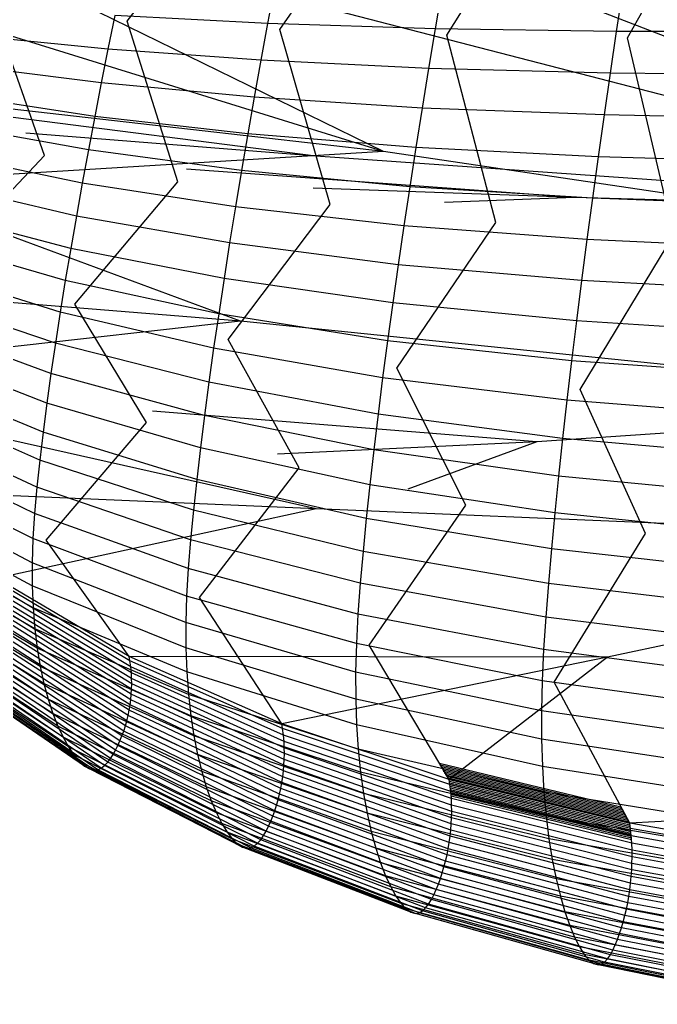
# Model space of a CAD drawing. Extents: x -439 to 439, y 0 to 263.
# Drawn here: x -384.5 to -285.5, y 20.8 to 173.6 of the extents above; entities that cross this region are included whole.
import ezdxf

# ---------------------------------------------------------------- set-up
doc = ezdxf.new("R2010")
doc.units = 0
doc.header["$MEASUREMENT"] = 0
doc.layers.add('default', color=7, linetype='Continuous')

msp = doc.modelspace()

# ---------------------------------------------------------------- linework, layer by layer
at = {"layer": 'default', "color": 30, "linetype": 'Continuous'}
for p, q in [((-328.019, 153.176, 335.311), (-426.403, 201.311, 226)), ((-328.019, 153.176, 335.311), (-428.396, 184.239, 228.416)), ((-328.019, 153.176, 335.311), (-430.664, 164.811, 231.165)), ((-328.019, 153.176, 335.311), (-432.777, 146.705, 233.728)), ((-35.42, 109.597, 634.857), (-328.019, 153.176, 335.311)), ((-350.187, 126.825, 220.263), (-415.619, 151.061, 186.929)), ((-350.187, 126.825, 220.263), (-404.218, 131.206, 168.495)), ((-350.187, 126.825, 220.263), (-390.288, 122.328, 150.141)), ((-221.536, 113.584, 353.941), (-350.187, 126.825, 220.263)), ((-221.536, 113.584, 353.941), (-304.191, 108.113, 187.405)), ((-304.191, 108.113, 187.405), (-363.833, 112.863, 125.513)), ((-304.191, 108.113, 187.405), (-344.455, 106.179, 109.815)), ((-304.191, 108.113, 187.405), (-324.23, 100.729, 93.72))]:
    msp.add_line(p, q, dxfattribs=at)
at = {"layer": 'default', "color": 3, "linetype": 'Continuous'}
for p, q in [((-290.142, 170.773, 57.526), (-277.79, 193.092, 76.737)), ((-367.794, 173.375, 113.986), (-354.196, 191.052, 127.016)), ((-344.089, 172.094, 93.982), (-330.625, 191.576, 109.35)), ((-318.16, 171.19, 75.08), (-305.064, 192.222, 92.462)), ((-214.066, 143.617, 352.443), (-341.105, 176.506, 220.627)), ((-380.621, 152.546, 145.861), (-388.49, 174.908, 135.433)), ((-214.066, 143.617, 352.443), (-294.217, 174.851, 187.53)), ((-359.932, 148.421, 126.513), (-367.794, 173.375, 113.986)), ((-336.305, 144.914, 108.328), (-344.089, 172.094, 93.982)), ((-310.571, 142.138, 91.007), (-318.16, 171.19, 75.08)), ((-282.978, 140.195, 74.839), (-290.142, 170.773, 57.526)), ((-338.498, 152.423, 214.475), (-398.42, 160.105, 166.509)), ((-338.498, 152.423, 214.475), (-383.538, 155.991, 148.633)), ((-396.497, 135.789, 133.62), (-380.621, 152.546, 145.861)), ((-214.066, 143.617, 352.443), (-338.498, 152.423, 214.475)), ((-298.355, 146.02, 186.655), (-358.573, 150.402, 125.639)), ((-375.893, 129.447, 110.967), (-359.932, 148.421, 126.513)), ((-298.355, 146.02, 186.655), (-338.919, 147.44, 110.171)), ((-298.355, 146.02, 186.655), (-318.52, 145.249, 94.347)), ((-214.066, 143.617, 352.443), (-298.355, 146.02, 186.655)), ((-352.108, 123.986, 90.014), (-336.305, 144.914, 108.328)), ((-325.944, 119.532, 70.307), (-310.571, 142.138, 91.007)), ((-297.478, 116.193, 51.976), (-282.978, 140.195, 74.839)), ((-364.774, 111.085, 126.279), (-375.893, 129.447, 110.967)), ((-341.099, 104.05, 107.675), (-352.108, 123.986, 90.014)), ((-315.219, 98.282, 90.003), (-325.944, 119.532, 70.307)), ((-287.357, 93.876, 73.474), (-297.478, 116.193, 51.976)), ((-380.368, 92.835, 111.05), (-364.774, 111.085, 126.279)), ((-356.539, 83.917, 89.738), (-341.099, 104.05, 107.675)), ((-330.238, 76.531, 69.732), (-315.219, 98.282, 90.003)), ((-301.523, 70.781, 51.087), (-287.357, 93.876, 73.474)), ((-367.478, 74.763, 128.344), (-380.368, 92.835, 111.05)), ((-343.777, 64.319, 109.712), (-356.539, 83.917, 89.738)), ((-317.807, 55.662, 92.027), (-330.238, 76.531, 69.732)), ((-289.793, 48.882, 75.442), (-301.523, 70.781, 51.087))]:
    msp.add_line(p, q, dxfattribs=at)
at = {"layer": 'default', "color": 7, "linetype": 'Continuous'}
for p, q in [((-344.934, 178.726, 91.902), (-345.99, 173.034, 91.288)), ((-318.985, 178.29, 72.788), (-320.011, 172.177, 72.061)), ((-290.922, 178.257, 55.053), (-291.888, 171.798, 54.217)), ((-369.714, 174.256, 111.667), (-370.768, 169.04, 111.204)), ((-345.99, 173.034, 91.288), (-369.714, 174.256, 111.667)), ((-345.99, 173.034, 91.288), (-347.033, 167.321, 90.694)), ((-320.011, 172.177, 72.061), (-345.99, 173.034, 91.288)), ((-320.011, 172.177, 72.061), (-321.024, 166.041, 71.357)), ((-291.888, 171.798, 54.217), (-320.011, 172.177, 72.061)), ((-291.888, 171.798, 54.217), (-292.843, 165.313, 53.407)), ((-261.857, 171.79, 38.092), (-291.888, 171.798, 54.217)), ((-370.768, 169.04, 111.204), (-391.447, 171.073, 133.255)), ((-370.768, 169.04, 111.204), (-371.801, 163.818, 110.765)), ((-347.033, 167.321, 90.694), (-370.768, 169.04, 111.204)), ((-347.033, 167.321, 90.694), (-348.056, 161.6, 90.129)), ((-321.024, 166.041, 71.357), (-347.033, 167.321, 90.694)), ((-371.801, 163.818, 110.765), (-392.468, 166.422, 132.975)), ((-321.024, 166.041, 71.357), (-322.017, 159.898, 70.685)), ((-292.843, 165.313, 53.407), (-321.024, 166.041, 71.357)), ((-292.843, 165.313, 53.407), (-293.779, 158.822, 52.633)), ((-262.729, 165.026, 37.184), (-292.843, 165.313, 53.407)), ((-371.801, 163.818, 110.765), (-372.814, 158.603, 110.347)), ((-348.056, 161.6, 90.129), (-371.801, 163.818, 110.765)), ((-372.814, 158.603, 110.347), (-393.47, 161.779, 132.712)), ((-348.056, 161.6, 90.129), (-349.059, 155.889, 89.589)), ((-322.017, 159.898, 70.685), (-348.056, 161.6, 90.129)), ((-322.017, 159.898, 70.685), (-322.99, 153.764, 70.041)), ((-293.779, 158.822, 52.633), (-322.017, 159.898, 70.685)), ((-372.814, 158.603, 110.347), (-373.798, 153.41, 109.96)), ((-349.059, 155.889, 89.589), (-372.814, 158.603, 110.347)), ((-293.779, 158.822, 52.633), (-294.697, 152.341, 51.889)), ((-263.584, 158.253, 36.314), (-293.779, 158.822, 52.633)), ((-373.798, 153.41, 109.96), (-394.443, 157.155, 132.474)), ((-349.059, 155.889, 89.589), (-350.033, 150.201, 89.085)), ((-322.99, 153.764, 70.041), (-349.059, 155.889, 89.589)), ((-373.798, 153.41, 109.96), (-374.749, 148.252, 109.605)), ((-350.033, 150.201, 89.085), (-373.798, 153.41, 109.96)), ((-322.99, 153.764, 70.041), (-323.936, 147.657, 69.437)), ((-294.697, 152.341, 51.889), (-322.99, 153.764, 70.041)), ((-374.749, 148.252, 109.605), (-395.384, 152.562, 132.261)), ((-294.697, 152.341, 51.889), (-295.588, 145.887, 51.189)), ((-264.423, 151.492, 35.476), (-294.697, 152.341, 51.889)), ((-350.033, 150.201, 89.085), (-350.975, 144.553, 88.619)), ((-323.936, 147.657, 69.437), (-350.033, 150.201, 89.085)), ((-374.749, 148.252, 109.605), (-375.667, 143.142, 109.281)), ((-350.975, 144.553, 88.619), (-374.749, 148.252, 109.605)), ((-375.667, 143.142, 109.281), (-396.291, 148.011, 132.072)), ((-323.936, 147.657, 69.437), (-324.85, 141.592, 68.876)), ((-295.588, 145.887, 51.189), (-323.936, 147.657, 69.437)), ((-295.588, 145.887, 51.189), (-296.45, 139.479, 50.537)), ((-265.237, 144.76, 34.687), (-295.588, 145.887, 51.189)), ((-350.975, 144.553, 88.619), (-351.884, 138.957, 88.189)), ((-324.85, 141.592, 68.876), (-350.975, 144.553, 88.619)), ((-376.547, 138.09, 108.993), (-397.161, 143.511, 131.911)), ((-375.667, 143.142, 109.281), (-376.547, 138.09, 108.993)), ((-351.884, 138.957, 88.189), (-375.667, 143.142, 109.281)), ((-324.85, 141.592, 68.876), (-325.733, 135.582, 68.357)), ((-296.45, 139.479, 50.537), (-324.85, 141.592, 68.876)), ((-377.384, 133.109, 108.744), (-397.987, 139.075, 131.78)), ((-296.45, 139.479, 50.537), (-297.281, 133.13, 49.931)), ((-266.024, 138.076, 33.949), (-296.45, 139.479, 50.537)), ((-376.547, 138.09, 108.993), (-377.384, 133.109, 108.744)), ((-352.755, 133.425, 87.801), (-376.547, 138.09, 108.993)), ((-351.884, 138.957, 88.189), (-352.755, 133.425, 87.801)), ((-325.733, 135.582, 68.357), (-351.884, 138.957, 88.189)), ((-378.173, 128.208, 108.537), (-398.767, 134.709, 131.682)), ((-325.733, 135.582, 68.357), (-326.578, 129.643, 67.885)), ((-297.281, 133.13, 49.931), (-325.733, 135.582, 68.357)), ((-377.384, 133.109, 108.744), (-378.173, 128.208, 108.537)), ((-353.584, 127.971, 87.461), (-377.384, 133.109, 108.744)), ((-352.755, 133.425, 87.801), (-353.584, 127.971, 87.461)), ((-326.578, 129.643, 67.885), (-352.755, 133.425, 87.801)), ((-297.281, 133.13, 49.931), (-298.078, 126.855, 49.377)), ((-266.784, 131.453, 33.261), (-297.281, 133.13, 49.931)), ((-378.916, 123.398, 108.371), (-399.5, 130.424, 131.617)), ((-326.578, 129.643, 67.885), (-327.382, 123.788, 67.466)), ((-298.078, 126.855, 49.377), (-326.578, 129.643, 67.885)), ((-378.173, 128.208, 108.537), (-378.916, 123.398, 108.371)), ((-354.366, 122.605, 87.169), (-378.173, 128.208, 108.537)), ((-353.584, 127.971, 87.461), (-354.366, 122.605, 87.169)), ((-327.382, 123.788, 67.466), (-353.584, 127.971, 87.461)), ((-298.078, 126.855, 49.377), (-298.835, 120.669, 48.882)), ((-267.512, 124.908, 32.63), (-298.078, 126.855, 49.377)), ((-379.608, 118.691, 108.248), (-400.183, 126.23, 131.583)), ((-327.382, 123.788, 67.466), (-328.141, 118.027, 67.104)), ((-298.835, 120.669, 48.882), (-327.382, 123.788, 67.466)), ((-378.916, 123.398, 108.371), (-379.608, 118.691, 108.248)), ((-355.101, 117.339, 86.927), (-378.916, 123.398, 108.371)), ((-354.366, 122.605, 87.169), (-355.101, 117.339, 86.927)), ((-328.141, 118.027, 67.104), (-354.366, 122.605, 87.169)), ((-380.243, 114.094, 108.175), (-400.809, 122.134, 131.589)), ((-298.835, 120.669, 48.882), (-299.55, 114.584, 48.45)), ((-268.204, 118.456, 32.063), (-298.835, 120.669, 48.882)), ((-380.825, 109.615, 108.146), (-401.382, 118.143, 131.629)), ((-379.608, 118.691, 108.248), (-380.243, 114.094, 108.175)), ((-355.786, 112.186, 86.735), (-379.608, 118.691, 108.248)), ((-328.141, 118.027, 67.104), (-328.854, 112.374, 66.797)), ((-299.55, 114.584, 48.45), (-328.141, 118.027, 67.104)), ((-355.101, 117.339, 86.927), (-355.786, 112.186, 86.735)), ((-328.854, 112.374, 66.797), (-355.101, 117.339, 86.927)), ((-381.345, 105.268, 108.169), (-401.894, 114.268, 131.708)), ((-380.243, 114.094, 108.175), (-380.825, 109.615, 108.146)), ((-356.415, 107.154, 86.603), (-380.243, 114.094, 108.175)), ((-299.55, 114.584, 48.45), (-300.222, 108.612, 48.079)), ((-268.857, 112.109, 31.563), (-299.55, 114.584, 48.45)), ((-355.786, 112.186, 86.735), (-356.415, 107.154, 86.603)), ((-329.519, 106.843, 66.548), (-355.786, 112.186, 86.735)), ((-328.854, 112.374, 66.797), (-329.519, 106.843, 66.548)), ((-300.222, 108.612, 48.079), (-328.854, 112.374, 66.797)), ((-381.802, 101.057, 108.244), (-402.343, 110.515, 131.828)), ((-380.825, 109.615, 108.146), (-381.345, 105.268, 108.169)), ((-356.991, 102.252, 86.524), (-380.825, 109.615, 108.146)), ((-300.222, 108.612, 48.079), (-300.849, 102.77, 47.772)), ((-269.471, 105.881, 31.131), (-300.222, 108.612, 48.079)), ((-356.415, 107.154, 86.603), (-356.991, 102.252, 86.524)), ((-330.129, 101.441, 66.366), (-356.415, 107.154, 86.603)), ((-382.172, 96.99, 108.399), (-402.706, 106.889, 132.009)), ((-329.519, 106.843, 66.548), (-330.129, 101.441, 66.366)), ((-300.849, 102.77, 47.772), (-329.519, 106.843, 66.548)), ((-381.345, 105.268, 108.169), (-381.802, 101.057, 108.244)), ((-357.506, 97.495, 86.506), (-381.345, 105.268, 108.169)), ((-382.425, 93.076, 108.665), (-402.953, 103.398, 132.279)), ((-300.849, 102.77, 47.772), (-301.423, 97.065, 47.541)), ((-270.044, 99.787, 30.768), (-300.849, 102.77, 47.772)), ((-381.802, 101.057, 108.244), (-382.172, 96.99, 108.399)), ((-357.958, 92.887, 86.551), (-381.802, 101.057, 108.244)), ((-356.991, 102.252, 86.524), (-357.506, 97.495, 86.506)), ((-330.687, 96.181, 66.245), (-356.991, 102.252, 86.524)), ((-330.129, 101.441, 66.366), (-330.687, 96.181, 66.245)), ((-301.423, 97.065, 47.541), (-330.129, 101.441, 66.366)), ((-382.542, 89.32, 109.064), (-403.064, 100.047, 132.652)), ((-382.529, 85.733, 109.588), (-403.046, 96.844, 133.124)), ((-382.172, 96.99, 108.399), (-382.425, 93.076, 108.665)), ((-358.325, 88.438, 86.69), (-382.172, 96.99, 108.399)), ((-357.506, 97.495, 86.506), (-357.958, 92.887, 86.551)), ((-331.186, 91.075, 66.193), (-357.506, 97.495, 86.506)), ((-301.423, 97.065, 47.541), (-301.949, 91.509, 47.376)), ((-270.569, 93.838, 30.488), (-301.423, 97.065, 47.541)), ((-330.687, 96.181, 66.245), (-331.186, 91.075, 66.193)), ((-301.949, 91.509, 47.376), (-330.687, 96.181, 66.245)), ((-382.388, 82.319, 110.234), (-402.901, 93.796, 133.692)), ((-382.425, 93.076, 108.665), (-382.542, 89.32, 109.064)), ((-358.575, 84.157, 86.961), (-382.425, 93.076, 108.665)), ((-357.958, 92.887, 86.551), (-358.325, 88.438, 86.69)), ((-331.624, 86.131, 66.214), (-357.958, 92.887, 86.551)), ((-382.127, 79.087, 110.992), (-402.636, 90.908, 134.346)), ((-331.186, 91.075, 66.193), (-331.624, 86.131, 66.214)), ((-302.42, 86.117, 47.289), (-331.186, 91.075, 66.193)), ((-301.949, 91.509, 47.376), (-302.42, 86.117, 47.289)), ((-271.049, 88.044, 30.28), (-301.949, 91.509, 47.376)), ((-382.542, 89.32, 109.064), (-382.529, 85.733, 109.588)), ((-358.692, 80.05, 87.387), (-382.542, 89.32, 109.064)), ((-381.75, 76.046, 111.853), (-402.256, 88.189, 135.082)), ((-358.325, 88.438, 86.69), (-358.575, 84.157, 86.961)), ((-331.979, 81.357, 66.34), (-358.325, 88.438, 86.69)), ((-381.272, 73.203, 112.804), (-401.775, 85.647, 135.887)), ((-382.529, 85.733, 109.588), (-382.388, 82.319, 110.234)), ((-358.679, 76.129, 87.961), (-382.529, 85.733, 109.588)), ((-331.624, 86.131, 66.214), (-331.979, 81.357, 66.34)), ((-302.832, 80.896, 47.281), (-331.624, 86.131, 66.214)), ((-302.42, 86.117, 47.289), (-302.832, 80.896, 47.281)), ((-271.479, 82.422, 30.156), (-302.42, 86.117, 47.289)), ((-358.575, 84.157, 86.961), (-358.692, 80.05, 87.387)), ((-332.221, 76.766, 66.615), (-358.575, 84.157, 86.961)), ((-380.699, 70.567, 113.832), (-401.201, 83.288, 136.751)), ((-380.047, 68.144, 114.921), (-400.548, 81.117, 137.661)), ((-382.388, 82.319, 110.234), (-382.127, 79.087, 110.992)), ((-358.539, 72.4, 88.68), (-382.388, 82.319, 110.234)), ((-331.979, 81.357, 66.34), (-332.221, 76.766, 66.615)), ((-303.166, 75.856, 47.391), (-331.979, 81.357, 66.34)), ((-358.692, 80.05, 87.387), (-358.679, 76.129, 87.961)), ((-332.332, 72.362, 67.067), (-358.692, 80.05, 87.387)), ((-302.832, 80.896, 47.281), (-303.166, 75.856, 47.391)), ((-271.856, 76.978, 30.12), (-302.832, 80.896, 47.281)), ((-379.328, 65.941, 116.056), (-399.828, 79.143, 138.605)), ((-382.127, 79.087, 110.992), (-381.75, 76.046, 111.853)), ((-358.28, 68.87, 89.53), (-382.127, 79.087, 110.992)), ((-378.553, 63.966, 117.221), (-399.054, 77.371, 139.57)), ((-332.221, 76.766, 66.615), (-332.332, 72.362, 67.067)), ((-303.394, 71.009, 47.666), (-332.221, 76.766, 66.615)), ((-377.741, 62.228, 118.395), (-398.243, 75.811, 140.54)), ((-381.75, 76.046, 111.853), (-381.272, 73.203, 112.804)), ((-357.908, 65.551, 90.503), (-381.75, 76.046, 111.853)), ((-358.679, 76.129, 87.961), (-358.539, 72.4, 88.68)), ((-332.318, 68.159, 67.686), (-358.679, 76.129, 87.961)), ((-303.166, 75.856, 47.391), (-303.394, 71.009, 47.666)), ((-272.161, 71.723, 30.211), (-303.166, 75.856, 47.391)), ((-376.909, 60.732, 119.559), (-397.411, 74.466, 141.497)), ((-369.576, 60.244, 128.007), (-390.105, 73.949, 148.3)), ((-376.066, 59.485, 120.699), (-396.57, 73.343, 142.431)), ((-375.243, 58.495, 121.78), (-395.748, 72.451, 143.315)), ((-371.283, 57.847, 126.397), (-391.802, 71.828, 147.039)), ((-370.803, 58.35, 126.875), (-391.324, 72.272, 147.416)), ((-370.36, 58.93, 127.298), (-390.884, 72.785, 147.748)), ((-369.952, 59.567, 127.673), (-390.479, 73.348, 148.042)), ((-381.272, 73.203, 112.804), (-380.699, 70.567, 113.832)), ((-357.434, 62.45, 91.582), (-381.272, 73.203, 112.804)), ((-358.539, 72.4, 88.68), (-358.28, 68.87, 89.53)), ((-332.18, 64.163, 68.468), (-358.539, 72.4, 88.68)), ((-332.332, 72.362, 67.067), (-332.318, 68.159, 67.686)), ((-303.498, 66.362, 48.136), (-332.332, 72.362, 67.067)), ((-374.416, 57.769, 122.828), (-394.923, 71.793, 144.168)), ((-373.654, 57.315, 123.763), (-394.164, 71.379, 144.927)), ((-372.905, 57.134, 124.645), (-393.417, 71.21, 145.639)), ((-372.347, 57.202, 125.272), (-392.862, 71.264, 146.143)), ((-371.8, 57.452, 125.862), (-392.317, 71.481, 146.614)), ((-380.699, 70.567, 113.832), (-380.047, 68.144, 114.921)), ((-356.867, 59.576, 92.754), (-380.699, 70.567, 113.832)), ((-303.394, 71.009, 47.666), (-303.498, 66.362, 48.136)), ((-272.369, 66.671, 30.481), (-303.394, 71.009, 47.666)), ((-358.28, 68.87, 89.53), (-357.908, 65.551, 90.503)), ((-331.926, 60.382, 69.398), (-358.28, 68.87, 89.53)), ((-380.047, 68.144, 114.921), (-379.328, 65.941, 116.056)), ((-356.222, 56.935, 93.998), (-380.047, 68.144, 114.921)), ((-332.318, 68.159, 67.686), (-332.18, 64.163, 68.468)), ((-303.484, 61.927, 48.79), (-332.318, 68.159, 67.686)), ((-379.328, 65.941, 116.056), (-378.553, 63.966, 117.221)), ((-355.509, 54.536, 95.298), (-379.328, 65.941, 116.056)), ((-303.498, 66.362, 48.136), (-303.484, 61.927, 48.79)), ((-272.465, 61.828, 30.962), (-303.498, 66.362, 48.136)), ((-357.908, 65.551, 90.503), (-357.434, 62.45, 91.582)), ((-331.562, 56.828, 70.469), (-357.908, 65.551, 90.503)), ((-378.553, 63.966, 117.221), (-377.741, 62.228, 118.395)), ((-354.743, 52.387, 96.636), (-378.553, 63.966, 117.221)), ((-332.18, 64.163, 68.468), (-331.926, 60.382, 69.398)), ((-303.353, 57.712, 49.625), (-332.18, 64.163, 68.468)), ((-377.741, 62.228, 118.395), (-376.909, 60.732, 119.559)), ((-353.939, 50.496, 97.988), (-377.741, 62.228, 118.395)), ((-357.434, 62.45, 91.582), (-356.867, 59.576, 92.754)), ((-331.1, 53.509, 71.66), (-357.434, 62.45, 91.582)), ((-303.484, 61.927, 48.79), (-303.353, 57.712, 49.625)), ((-272.452, 57.207, 31.643), (-303.484, 61.927, 48.79)), ((-376.909, 60.732, 119.559), (-376.066, 59.485, 120.699)), ((-353.115, 48.871, 99.328), (-376.909, 60.732, 119.559)), ((-369.952, 59.567, 127.673), (-369.576, 60.244, 128.007)), ((-369.576, 60.244, 128.007), (-369.228, 60.955, 128.305)), ((-345.855, 48.426, 109.171), (-369.576, 60.244, 128.007)), ((-331.926, 60.382, 69.398), (-331.562, 56.828, 70.469)), ((-303.114, 53.726, 50.624), (-331.926, 60.382, 69.398)), ((-376.066, 59.485, 120.699), (-375.243, 58.495, 121.78)), ((-352.28, 47.518, 100.645), (-376.066, 59.485, 120.699)), ((-375.243, 58.495, 121.78), (-374.416, 57.769, 122.828)), ((-351.465, 46.446, 101.895), (-375.243, 58.495, 121.78)), ((-371.283, 57.847, 126.397), (-370.803, 58.35, 126.875)), ((-370.803, 58.35, 126.875), (-370.36, 58.93, 127.298)), ((-347.069, 46.341, 107.831), (-370.803, 58.35, 126.875)), ((-370.36, 58.93, 127.298), (-369.952, 59.567, 127.673)), ((-346.631, 46.98, 108.331), (-370.36, 58.93, 127.298)), ((-346.227, 47.681, 108.775), (-369.952, 59.567, 127.673)), ((-356.867, 59.576, 92.754), (-356.222, 56.935, 93.998)), ((-330.547, 50.434, 72.957), (-356.867, 59.576, 92.754)), ((-374.416, 57.769, 122.828), (-373.654, 57.315, 123.763)), ((-350.646, 45.662, 103.109), (-374.416, 57.769, 122.828)), ((-373.654, 57.315, 123.763), (-372.905, 57.134, 124.645)), ((-349.892, 45.175, 104.194), (-373.654, 57.315, 123.763)), ((-372.905, 57.134, 124.645), (-372.347, 57.202, 125.272)), ((-349.15, 44.987, 105.22), (-372.905, 57.134, 124.645)), ((-372.347, 57.202, 125.272), (-371.8, 57.452, 125.862)), ((-348.598, 45.068, 105.952), (-372.347, 57.202, 125.272)), ((-371.8, 57.452, 125.862), (-371.283, 57.847, 126.397)), ((-348.057, 45.348, 106.642), (-371.8, 57.452, 125.862)), ((-347.544, 45.786, 107.27), (-371.283, 57.847, 126.397)), ((-356.222, 56.935, 93.998), (-355.509, 54.536, 95.298)), ((-329.917, 47.61, 74.336), (-356.222, 56.935, 93.998)), ((-331.562, 56.828, 70.469), (-331.1, 53.509, 71.66)), ((-302.77, 49.979, 51.778), (-331.562, 56.828, 70.469)), ((-303.353, 57.712, 49.625), (-303.114, 53.726, 50.624)), ((-272.333, 52.816, 32.52), (-303.353, 57.712, 49.625)), ((-355.509, 54.536, 95.298), (-354.743, 52.387, 96.636)), ((-329.223, 45.046, 75.78), (-355.509, 54.536, 95.298)), ((-331.1, 53.509, 71.66), (-330.547, 50.434, 72.957)), ((-302.333, 46.482, 53.066), (-331.1, 53.509, 71.66)), ((-303.114, 53.726, 50.624), (-302.77, 49.979, 51.778)), ((-272.114, 48.664, 33.575), (-303.114, 53.726, 50.624)), ((-354.743, 52.387, 96.636), (-353.939, 50.496, 97.988)), ((-328.476, 42.751, 77.268), (-354.743, 52.387, 96.636)), ((-353.939, 50.496, 97.988), (-353.115, 48.871, 99.328)), ((-327.692, 40.733, 78.773), (-353.939, 50.496, 97.988)), ((-330.547, 50.434, 72.957), (-329.917, 47.61, 74.336)), ((-301.81, 43.243, 54.471), (-330.547, 50.434, 72.957)), ((-345.855, 48.426, 109.171), (-345.509, 49.207, 109.525)), ((-302.77, 49.979, 51.778), (-302.333, 46.482, 53.066)), ((-271.8, 44.764, 34.799), (-302.77, 49.979, 51.778)), ((-353.115, 48.871, 99.328), (-352.28, 47.518, 100.645)), ((-326.889, 39, 80.268), (-353.115, 48.871, 99.328)), ((-352.28, 47.518, 100.645), (-351.465, 46.446, 101.895)), ((-326.077, 37.559, 81.736), (-352.28, 47.518, 100.645)), ((-346.631, 46.98, 108.331), (-346.227, 47.681, 108.775)), ((-346.227, 47.681, 108.775), (-345.855, 48.426, 109.171)), ((-320.185, 37.799, 90.866), (-346.227, 47.681, 108.775)), ((-319.823, 38.602, 91.315), (-345.855, 48.426, 109.171)), ((-329.917, 47.61, 74.336), (-329.223, 45.046, 75.78)), ((-301.216, 40.269, 55.969), (-329.917, 47.61, 74.336)), ((-351.465, 46.446, 101.895), (-350.646, 45.662, 103.109)), ((-325.283, 36.419, 83.133), (-351.465, 46.446, 101.895)), ((-347.544, 45.786, 107.27), (-347.069, 46.341, 107.831)), ((-347.069, 46.341, 107.831), (-346.631, 46.98, 108.331)), ((-321.004, 36.354, 89.797), (-347.069, 46.341, 107.831)), ((-320.577, 37.044, 90.362), (-346.631, 46.98, 108.331)), ((-302.333, 46.482, 53.066), (-301.81, 43.243, 54.471)), ((-271.401, 41.123, 36.168), (-302.333, 46.482, 53.066)), ((-350.646, 45.662, 103.109), (-349.892, 45.175, 104.194)), ((-324.485, 35.587, 84.491), (-350.646, 45.662, 103.109)), ((-349.892, 45.175, 104.194), (-349.15, 44.987, 105.22)), ((-323.751, 35.073, 85.706), (-349.892, 45.175, 104.194)), ((-349.15, 44.987, 105.22), (-348.598, 45.068, 105.952)), ((-323.029, 34.879, 86.857), (-349.15, 44.987, 105.22)), ((-348.598, 45.068, 105.952), (-348.057, 45.348, 106.642)), ((-322.492, 34.972, 87.679), (-348.598, 45.068, 105.952)), ((-348.057, 45.348, 106.642), (-347.544, 45.786, 107.27)), ((-321.965, 35.278, 88.455), (-348.057, 45.348, 106.642)), ((-321.466, 35.754, 89.163), (-347.544, 45.786, 107.27)), ((-329.223, 45.046, 75.78), (-328.476, 42.751, 77.268)), ((-300.561, 37.571, 57.539), (-329.223, 45.046, 75.78)), ((-301.81, 43.243, 54.471), (-301.216, 40.269, 55.969)), ((-270.924, 37.753, 37.666), (-301.81, 43.243, 54.471)), ((-328.476, 42.751, 77.268), (-327.692, 40.733, 78.773)), ((-299.856, 35.156, 59.159), (-328.476, 42.751, 77.268)), ((-327.692, 40.733, 78.773), (-326.889, 39, 80.268)), ((-299.116, 33.035, 60.799), (-327.692, 40.733, 78.773)), ((-301.216, 40.269, 55.969), (-300.561, 37.571, 57.539)), ((-270.382, 34.66, 39.264), (-301.216, 40.269, 55.969)), ((-326.889, 39, 80.268), (-326.077, 37.559, 81.736)), ((-298.359, 31.214, 62.43), (-326.889, 39, 80.268)), ((-320.185, 37.799, 90.866), (-319.823, 38.602, 91.315)), ((-319.823, 38.602, 91.315), (-319.487, 39.443, 91.718)), ((-291.692, 30.862, 74.557), (-319.823, 38.602, 91.315)), ((-326.077, 37.559, 81.736), (-325.283, 36.419, 83.133)), ((-297.592, 29.702, 64.034), (-326.077, 37.559, 81.736)), ((-321.004, 36.354, 89.797), (-320.577, 37.044, 90.362)), ((-320.577, 37.044, 90.362), (-320.185, 37.799, 90.866)), ((-292.403, 29.212, 73.502), (-320.577, 37.044, 90.362)), ((-292.033, 30.012, 74.059), (-320.185, 37.799, 90.866)), ((-300.561, 37.571, 57.539), (-299.856, 35.156, 59.159)), ((-269.783, 31.853, 40.943), (-300.561, 37.571, 57.539)), ((-325.283, 36.419, 83.133), (-324.485, 35.587, 84.491)), ((-296.842, 28.506, 65.56), (-325.283, 36.419, 83.133)), ((-324.485, 35.587, 84.491), (-323.751, 35.073, 85.706)), ((-296.09, 27.637, 67.046), (-324.485, 35.587, 84.491)), ((-322.492, 34.972, 87.679), (-321.965, 35.278, 88.455)), ((-321.965, 35.278, 88.455), (-321.466, 35.754, 89.163)), ((-293.712, 27.335, 71.397), (-321.965, 35.278, 88.455)), ((-321.466, 35.754, 89.163), (-321.004, 36.354, 89.797)), ((-293.241, 27.841, 72.178), (-321.466, 35.754, 89.163)), ((-292.805, 28.479, 72.877), (-321.004, 36.354, 89.797)), ((-299.856, 35.156, 59.159), (-299.116, 33.035, 60.799)), ((-269.139, 29.344, 42.676), (-299.856, 35.156, 59.159)), ((-323.751, 35.073, 85.706), (-323.029, 34.879, 86.857)), ((-295.397, 27.102, 68.377), (-323.751, 35.073, 85.706)), ((-323.029, 34.879, 86.857), (-322.492, 34.972, 87.679)), ((-294.716, 26.904, 69.64), (-323.029, 34.879, 86.857)), ((-294.209, 27.007, 70.543), (-322.492, 34.972, 87.679)), ((-299.116, 33.035, 60.799), (-298.359, 31.214, 62.43)), ((-268.464, 27.14, 44.432), (-299.116, 33.035, 60.799)), ((-298.359, 31.214, 62.43), (-297.592, 29.702, 64.034)), ((-267.772, 25.249, 46.18), (-298.359, 31.214, 62.43)), ((-292.033, 30.012, 74.059), (-291.692, 30.862, 74.557)), ((-291.692, 30.862, 74.557), (-291.375, 31.754, 75.004)), ((-261.683, 24.94, 59.252), (-291.692, 30.862, 74.557)), ((-297.592, 29.702, 64.034), (-296.842, 28.506, 65.56)), ((-267.072, 23.68, 47.901), (-297.592, 29.702, 64.034)), ((-292.805, 28.479, 72.877), (-292.403, 29.212, 73.502)), ((-292.403, 29.212, 73.502), (-292.033, 30.012, 74.059)), ((-262.333, 23.214, 58.106), (-292.403, 29.212, 73.502)), ((-261.995, 24.051, 58.711), (-292.033, 30.012, 74.059)), ((-296.842, 28.506, 65.56), (-296.09, 27.637, 67.046)), ((-266.388, 22.441, 49.54), (-296.842, 28.506, 65.56)), ((-296.09, 27.637, 67.046), (-295.397, 27.102, 68.377)), ((-265.701, 21.541, 51.138), (-296.09, 27.637, 67.046)), ((-293.712, 27.335, 71.397), (-293.241, 27.841, 72.178)), ((-293.241, 27.841, 72.178), (-292.805, 28.479, 72.877)), ((-263.099, 21.779, 56.671), (-293.241, 27.841, 72.178)), ((-262.7, 22.447, 57.429), (-292.805, 28.479, 72.877)), ((-295.397, 27.102, 68.377), (-294.716, 26.904, 69.64)), ((-265.068, 20.989, 52.569), (-295.397, 27.102, 68.377)), ((-294.716, 26.904, 69.64), (-294.209, 27.007, 70.543)), ((-264.445, 20.789, 53.93), (-294.716, 26.904, 69.64)), ((-294.209, 27.007, 70.543), (-293.712, 27.335, 71.397)), ((-263.983, 20.901, 54.904), (-294.209, 27.007, 70.543)), ((-263.528, 21.247, 55.827), (-293.712, 27.335, 71.397))]:
    msp.add_line(p, q, dxfattribs=at)
at = {"layer": 'default', "color": 1, "linetype": 'Continuous'}
for p, q in [((-338.44, 97.718, 236.607), (-418.249, 115.637, 190.419)), ((-338.44, 97.718, 236.607), (-405.347, 100.552, 168.994)), ((-338.44, 97.718, 236.607), (-388.035, 86.885, 148.368)), ((-210.301, 92.237, 371.315), (-338.44, 97.718, 236.607)), ((-210.301, 92.237, 371.315), (-293.259, 74.671, 205.769)), ((-367.478, 74.763, 128.344), (-388.035, 86.885, 148.368)), ((-367.357, 74.095, 128.577), (-387.914, 86.287, 148.565)), ((-367.228, 73.166, 128.857), (-387.783, 85.457, 148.803)), ((-367.14, 72.24, 129.088), (-387.695, 84.629, 149.002)), ((-367.095, 71.37, 129.263), (-387.649, 83.852, 149.155)), ((-367.084, 70.529, 129.395), (-387.637, 83.101, 149.273)), ((-367.151, 68.913, 129.548), (-387.701, 81.66, 149.419)), ((-367.104, 69.692, 129.491), (-387.655, 82.354, 149.362)), ((-367.338, 67.25, 129.57), (-387.885, 80.177, 149.46)), ((-367.23, 68.071, 129.577), (-387.779, 80.909, 149.454)), ((-367.841, 64.803, 129.343), (-388.382, 77.999, 149.312)), ((-367.647, 65.597, 129.452), (-388.19, 78.705, 149.388)), ((-367.476, 66.428, 129.529), (-388.021, 79.445, 149.438)), ((-368.326, 63.207, 129.015), (-388.864, 76.58, 149.07)), ((-368.066, 63.988, 129.201), (-388.606, 77.274, 149.209)), ((-368.906, 61.687, 128.569), (-389.439, 75.229, 148.732)), ((-368.606, 62.439, 128.805), (-389.141, 75.897, 148.911)), ((-369.228, 60.955, 128.305), (-389.759, 74.579, 148.53)), ((-367.357, 74.095, 128.577), (-367.478, 74.763, 128.344)), ((-343.777, 64.319, 109.712), (-367.478, 74.763, 128.344)), ((-293.259, 74.671, 205.769), (-367.478, 74.763, 128.344)), ((-367.228, 73.166, 128.857), (-367.357, 74.095, 128.577)), ((-343.657, 63.591, 109.976), (-367.357, 74.095, 128.577)), ((-293.259, 74.671, 205.769), (-343.777, 64.319, 109.712)), ((-293.259, 74.671, 205.769), (-317.807, 55.662, 92.027)), ((-367.14, 72.24, 129.088), (-367.228, 73.166, 128.857)), ((-343.529, 62.577, 110.293), (-367.228, 73.166, 128.857)), ((-367.095, 71.37, 129.263), (-367.14, 72.24, 129.088)), ((-343.443, 61.566, 110.553), (-367.14, 72.24, 129.088)), ((-367.104, 69.692, 129.491), (-367.084, 70.529, 129.395)), ((-367.084, 70.529, 129.395), (-367.095, 71.37, 129.263)), ((-343.398, 60.615, 110.748), (-367.095, 71.37, 129.263)), ((-343.387, 59.696, 110.894), (-367.084, 70.529, 129.395)), ((-367.23, 68.071, 129.577), (-367.151, 68.913, 129.548)), ((-367.151, 68.913, 129.548), (-367.104, 69.692, 129.491)), ((-343.453, 57.93, 111.056), (-367.151, 68.913, 129.548)), ((-343.407, 58.781, 110.997), (-367.104, 69.692, 129.491)), ((-367.476, 66.428, 129.529), (-367.338, 67.25, 129.57)), ((-367.338, 67.25, 129.57), (-367.23, 68.071, 129.577)), ((-343.639, 56.109, 111.064), (-367.338, 67.25, 129.57)), ((-343.532, 57.008, 111.081), (-367.23, 68.071, 129.577)), ((-367.647, 65.597, 129.452), (-367.476, 66.428, 129.529)), ((-343.775, 55.21, 111.008), (-367.476, 66.428, 129.529)), ((-368.066, 63.988, 129.201), (-367.841, 64.803, 129.343)), ((-367.841, 64.803, 129.343), (-367.647, 65.597, 129.452)), ((-344.136, 53.429, 110.775), (-367.841, 64.803, 129.343)), ((-343.944, 54.299, 110.909), (-367.647, 65.597, 129.452)), ((-343.657, 63.591, 109.976), (-343.777, 64.319, 109.712)), ((-317.807, 55.662, 92.027), (-343.777, 64.319, 109.712)), ((-368.606, 62.439, 128.805), (-368.326, 63.207, 129.015)), ((-368.326, 63.207, 129.015), (-368.066, 63.988, 129.201)), ((-344.617, 51.679, 110.376), (-368.326, 63.207, 129.015)), ((-344.359, 52.536, 110.601), (-368.066, 63.988, 129.201)), ((-343.529, 62.577, 110.293), (-343.657, 63.591, 109.976)), ((-317.691, 54.882, 92.319), (-343.657, 63.591, 109.976)), ((-369.228, 60.955, 128.305), (-368.906, 61.687, 128.569)), ((-368.906, 61.687, 128.569), (-368.606, 62.439, 128.805)), ((-345.191, 50.01, 109.84), (-368.906, 61.687, 128.569)), ((-344.894, 50.836, 110.123), (-368.606, 62.439, 128.805)), ((-343.443, 61.566, 110.553), (-343.529, 62.577, 110.293)), ((-317.565, 53.797, 92.668), (-343.529, 62.577, 110.293)), ((-343.398, 60.615, 110.748), (-343.443, 61.566, 110.553)), ((-317.481, 52.714, 92.953), (-343.443, 61.566, 110.553)), ((-345.509, 49.207, 109.525), (-369.228, 60.955, 128.305)), ((-343.407, 58.781, 110.997), (-343.387, 59.696, 110.894)), ((-343.387, 59.696, 110.894), (-343.398, 60.615, 110.748)), ((-317.437, 51.695, 93.167), (-343.398, 60.615, 110.748)), ((-317.426, 50.71, 93.324), (-343.387, 59.696, 110.894)), ((-343.453, 57.93, 111.056), (-343.407, 58.781, 110.997)), ((-317.445, 49.729, 93.433), (-343.407, 58.781, 110.997)), ((-343.639, 56.109, 111.064), (-343.532, 57.008, 111.081)), ((-343.532, 57.008, 111.081), (-343.453, 57.93, 111.056)), ((-317.565, 47.828, 93.516), (-343.532, 57.008, 111.081)), ((-317.489, 48.816, 93.494), (-343.453, 57.93, 111.056)), ((-343.944, 54.299, 110.909), (-343.775, 55.21, 111.008)), ((-343.775, 55.21, 111.008), (-343.639, 56.109, 111.064)), ((-317.802, 45.897, 93.423), (-343.775, 55.21, 111.008)), ((-317.669, 46.863, 93.492), (-343.639, 56.109, 111.064)), ((-317.691, 54.882, 92.319), (-317.807, 55.662, 92.027)), ((-289.793, 48.882, 75.442), (-317.807, 55.662, 92.027)), ((-344.136, 53.429, 110.775), (-343.944, 54.299, 110.909)), ((-317.966, 44.919, 93.306), (-343.944, 54.299, 110.909)), ((-317.565, 53.797, 92.668), (-317.691, 54.882, 92.319)), ((-289.683, 48.061, 75.757), (-317.691, 54.882, 92.319)), ((-317.481, 52.714, 92.953), (-317.565, 53.797, 92.668)), ((-289.564, 46.917, 76.134), (-317.565, 53.797, 92.668)), ((-344.617, 51.679, 110.376), (-344.359, 52.536, 110.601)), ((-344.359, 52.536, 110.601), (-344.136, 53.429, 110.775)), ((-318.369, 43.024, 92.948), (-344.359, 52.536, 110.601)), ((-318.152, 43.984, 93.149), (-344.136, 53.429, 110.775)), ((-317.437, 51.695, 93.167), (-317.481, 52.714, 92.953)), ((-289.484, 45.775, 76.441), (-317.481, 52.714, 92.953)), ((-216.697, 52.955, 149.502), (-289.793, 48.882, 75.442)), ((-345.191, 50.01, 109.84), (-344.894, 50.836, 110.123)), ((-344.894, 50.836, 110.123), (-344.617, 51.679, 110.376)), ((-318.888, 41.196, 92.4), (-344.894, 50.836, 110.123)), ((-318.62, 42.103, 92.689), (-344.617, 51.679, 110.376)), ((-317.445, 49.729, 93.433), (-317.426, 50.71, 93.324)), ((-317.426, 50.71, 93.324), (-317.437, 51.695, 93.167)), ((-289.443, 44.701, 76.668), (-317.437, 51.695, 93.167)), ((-289.432, 43.662, 76.835), (-317.426, 50.71, 93.324)), ((-345.509, 49.207, 109.525), (-345.191, 50.01, 109.84)), ((-319.487, 39.443, 91.718), (-345.509, 49.207, 109.525)), ((-319.177, 40.308, 92.077), (-345.191, 50.01, 109.84)), ((-317.489, 48.816, 93.494), (-317.445, 49.729, 93.433)), ((-289.45, 42.627, 76.95), (-317.445, 49.729, 93.433)), ((-317.669, 46.863, 93.492), (-317.565, 47.828, 93.516)), ((-317.565, 47.828, 93.516), (-317.489, 48.816, 93.494)), ((-289.563, 40.619, 77.029), (-317.565, 47.828, 93.516)), ((-289.492, 41.662, 77.01), (-317.489, 48.816, 93.494)), ((-289.683, 48.061, 75.757), (-289.793, 48.882, 75.442)), ((-259.948, 43.733, 60.304), (-289.793, 48.882, 75.442)), ((-289.564, 46.917, 76.134), (-289.683, 48.061, 75.757)), ((-259.848, 42.878, 60.64), (-289.683, 48.061, 75.757)), ((-317.966, 44.919, 93.306), (-317.802, 45.897, 93.423)), ((-317.802, 45.897, 93.423), (-317.669, 46.863, 93.492)), ((-289.786, 38.579, 76.915), (-317.802, 45.897, 93.423)), ((-289.661, 39.6, 76.996), (-317.669, 46.863, 93.492)), ((-289.484, 45.775, 76.441), (-289.564, 46.917, 76.134)), ((-259.74, 41.687, 61.04), (-289.564, 46.917, 76.134)), ((-318.152, 43.984, 93.149), (-317.966, 44.919, 93.306)), ((-289.941, 37.546, 76.781), (-317.966, 44.919, 93.306)), ((-289.443, 44.701, 76.668), (-289.484, 45.775, 76.441)), ((-259.667, 40.498, 61.364), (-289.484, 45.775, 76.441)), ((-289.432, 43.662, 76.835), (-289.443, 44.701, 76.668)), ((-259.629, 39.379, 61.604), (-289.443, 44.701, 76.668)), ((-318.62, 42.103, 92.689), (-318.369, 43.024, 92.948)), ((-318.369, 43.024, 92.948), (-318.152, 43.984, 93.149)), ((-290.321, 35.543, 76.376), (-318.369, 43.024, 92.948)), ((-290.116, 36.558, 76.603), (-318.152, 43.984, 93.149)), ((-289.45, 42.627, 76.95), (-289.432, 43.662, 76.835)), ((-259.619, 38.296, 61.778), (-289.432, 43.662, 76.835)), ((-318.888, 41.196, 92.4), (-318.62, 42.103, 92.689)), ((-290.557, 34.568, 76.086), (-318.62, 42.103, 92.689)), ((-289.563, 40.619, 77.029), (-289.492, 41.662, 77.01)), ((-289.492, 41.662, 77.01), (-289.45, 42.627, 76.95)), ((-259.674, 36.213, 61.956), (-289.492, 41.662, 77.01)), ((-259.635, 37.218, 61.896), (-289.45, 42.627, 76.95)), ((-319.487, 39.443, 91.718), (-319.177, 40.308, 92.077)), ((-319.177, 40.308, 92.077), (-318.888, 41.196, 92.4)), ((-291.083, 32.669, 75.404), (-319.177, 40.308, 92.077)), ((-290.811, 33.609, 75.763), (-318.888, 41.196, 92.4)), ((-289.661, 39.6, 76.996), (-289.563, 40.619, 77.029)), ((-259.739, 35.125, 61.97), (-289.563, 40.619, 77.029)), ((-291.375, 31.754, 75.004), (-319.487, 39.443, 91.718)), ((-289.941, 37.546, 76.781), (-289.786, 38.579, 76.915)), ((-289.786, 38.579, 76.915), (-289.661, 39.6, 76.996)), ((-259.942, 32.997, 61.836), (-289.786, 38.579, 76.915)), ((-259.828, 34.062, 61.93), (-289.661, 39.6, 76.996)), ((-290.116, 36.558, 76.603), (-289.941, 37.546, 76.781)), ((-260.084, 31.92, 61.686), (-289.941, 37.546, 76.781)), ((-290.557, 34.568, 76.086), (-290.321, 35.543, 76.376)), ((-290.321, 35.543, 76.376), (-290.116, 36.558, 76.603)), ((-260.431, 29.829, 61.239), (-290.321, 35.543, 76.376)), ((-260.244, 30.889, 61.489), (-290.116, 36.558, 76.603)), ((-290.811, 33.609, 75.763), (-290.557, 34.568, 76.086)), ((-260.647, 28.812, 60.922), (-290.557, 34.568, 76.086)), ((-291.375, 31.754, 75.004), (-291.083, 32.669, 75.404)), ((-291.083, 32.669, 75.404), (-290.811, 33.609, 75.763)), ((-261.127, 26.828, 60.175), (-291.083, 32.669, 75.404)), ((-260.878, 27.81, 60.568), (-290.811, 33.609, 75.763)), ((-261.394, 25.871, 59.739), (-291.375, 31.754, 75.004))]:
    msp.add_line(p, q, dxfattribs=at)
at = {"layer": 'default', "color": 2, "linetype": 'Continuous'}
for p, q in [((-319.335, 58.226, 89.288), (-291.159, 51.433, 72.605)), ((-319.182, 57.97, 89.562), (-319.335, 57.97, 89.288)), ((-319.182, 57.97, 89.562), (-291.022, 51.178, 72.889)), ((-319.029, 57.713, 89.836), (-319.182, 57.713, 89.562)), ((-319.029, 57.713, 89.836), (-290.886, 50.923, 73.173)), ((-318.877, 57.457, 90.11), (-319.029, 57.457, 89.836)), ((-318.877, 57.457, 90.11), (-290.749, 50.667, 73.456)), ((-318.724, 57.2, 90.384), (-318.877, 57.2, 90.11)), ((-318.724, 57.2, 90.384), (-290.612, 50.412, 73.74)), ((-318.571, 56.944, 90.658), (-318.724, 56.944, 90.384)), ((-318.571, 56.944, 90.658), (-290.476, 50.157, 74.023)), ((-318.418, 56.688, 90.932), (-318.571, 56.688, 90.658)), ((-318.418, 56.688, 90.932), (-290.339, 49.902, 74.307)), ((-318.266, 56.431, 91.206), (-318.418, 56.431, 90.932)), ((-318.266, 56.431, 91.206), (-290.203, 49.647, 74.591)), ((-318.113, 56.175, 91.48), (-318.266, 56.175, 91.206)), ((-318.113, 56.175, 91.48), (-290.066, 49.392, 74.874)), ((-317.96, 55.918, 91.754), (-318.113, 55.918, 91.48)), ((-317.96, 55.918, 91.754), (-289.929, 49.137, 75.158)), ((-317.807, 55.662, 92.027), (-317.96, 55.662, 91.754)), ((-317.807, 55.662, 92.027), (-289.793, 48.882, 75.442)), ((-317.77, 55.41, 92.122), (-317.807, 55.41, 92.027)), ((-317.77, 55.41, 92.122), (-289.759, 48.631, 75.538)), ((-317.732, 55.159, 92.216), (-317.77, 55.159, 92.122)), ((-317.732, 55.159, 92.216), (-289.725, 48.38, 75.635)), ((-317.694, 54.907, 92.31), (-317.732, 54.907, 92.216)), ((-317.694, 54.907, 92.31), (-289.692, 48.129, 75.731)), ((-317.665, 54.656, 92.392), (-317.694, 54.656, 92.31)), ((-317.665, 54.656, 92.392), (-289.664, 47.878, 75.818)), ((-317.636, 54.405, 92.473), (-317.665, 54.405, 92.392)), ((-317.636, 54.405, 92.473), (-289.638, 47.627, 75.901)), ((-317.607, 54.153, 92.554), (-317.636, 54.153, 92.473)), ((-317.607, 54.153, 92.554), (-289.612, 47.376, 75.983)), ((-317.578, 53.902, 92.635), (-317.607, 53.902, 92.554)), ((-317.578, 53.902, 92.635), (-289.586, 47.125, 76.066)), ((-317.554, 53.651, 92.707), (-317.578, 53.651, 92.635)), ((-317.554, 53.651, 92.707), (-289.561, 46.874, 76.146)), ((-317.535, 53.4, 92.773), (-317.554, 53.4, 92.707)), ((-317.535, 53.4, 92.773), (-289.544, 46.623, 76.213)), ((-317.515, 53.149, 92.839), (-317.535, 53.149, 92.773)), ((-317.515, 53.149, 92.839), (-289.526, 46.373, 76.28)), ((-291.022, 51.178, 72.889), (-291.159, 51.433, 72.605)), ((-290.886, 50.923, 73.173), (-291.022, 51.178, 72.889)), ((-290.749, 50.667, 73.456), (-290.886, 50.923, 73.173)), ((-290.612, 50.412, 73.74), (-290.749, 50.667, 73.456)), ((-290.476, 50.157, 74.023), (-290.612, 50.412, 73.74)), ((-290.339, 49.902, 74.307), (-290.476, 50.157, 74.023)), ((-290.203, 49.647, 74.591), (-290.339, 49.902, 74.307)), ((-290.066, 49.392, 74.874), (-290.203, 49.647, 74.591)), ((-289.929, 49.137, 75.158), (-290.066, 49.392, 74.874)), ((-289.793, 48.882, 75.442), (-289.929, 49.137, 75.158)), ((-289.759, 48.631, 75.538), (-289.793, 48.882, 75.442)), ((-289.725, 48.38, 75.635), (-289.759, 48.631, 75.538)), ((-289.692, 48.129, 75.731), (-289.725, 48.38, 75.635)), ((-289.664, 47.878, 75.818), (-289.692, 48.129, 75.731)), ((-289.638, 47.627, 75.901), (-289.664, 47.878, 75.818)), ((-289.612, 47.376, 75.983), (-289.638, 47.627, 75.901)), ((-289.586, 47.125, 76.066), (-289.612, 47.376, 75.983)), ((-289.561, 46.874, 76.146), (-289.586, 47.125, 76.066)), ((-289.544, 46.623, 76.213), (-289.561, 46.874, 76.146)), ((-289.526, 46.373, 76.28), (-289.544, 46.623, 76.213))]:
    msp.add_line(p, q, dxfattribs=at)

doc.saveas('drawing.dxf')
